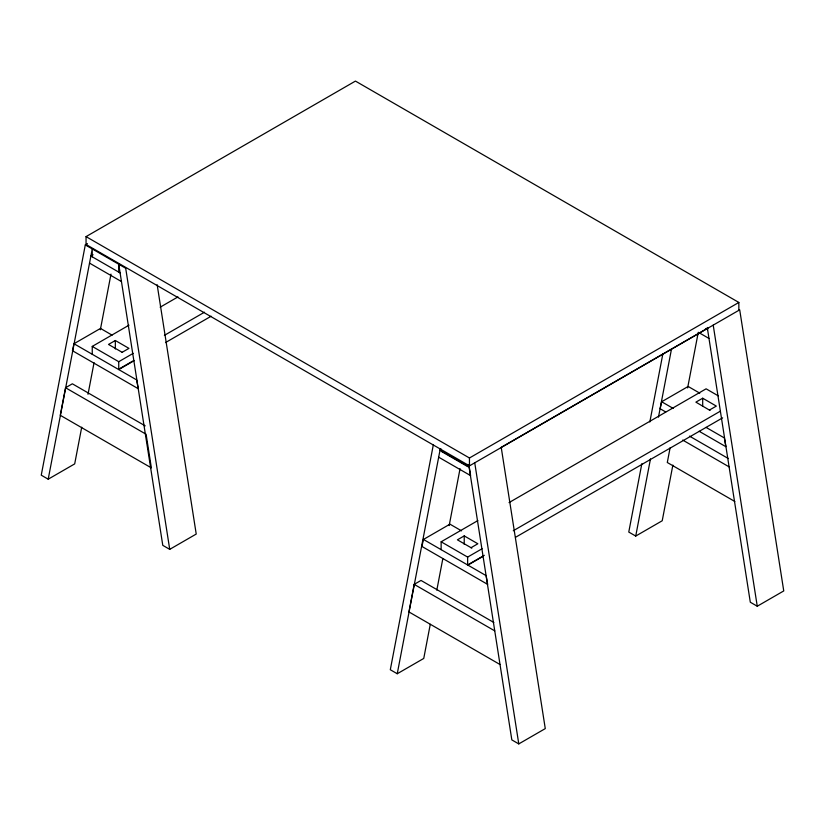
<?xml version="1.0" encoding="UTF-8"?>
<svg xmlns="http://www.w3.org/2000/svg" width="825" height="825" viewBox="0 0 825 825"><rect width="100%" height="100%" fill="white"/><g stroke="black" fill="none" stroke-linecap="round" stroke-linejoin="round"><path stroke-width="1.24" d="M87.502 243.653L85.295 244.922L41.25 475.179L48.201 479.191L74.693 463.887L81.716 427.206M65.536 387.74L60.266 415.284L151.367 467.888L146.097 434.249L65.536 387.74L72.352 383.8L145.19 425.855M48.201 479.191L92.245 248.933L92.245 256.802M88.007 394.309L94.05 362.68M100.341 329.783L110.993 274.127M433.383 444.541L390.308 669.735L397.248 673.747L423.751 658.443L430.279 624.288M493.845 622.483L421.008 580.439L414.191 584.368L408.922 611.923L500.022 664.517M397.248 673.747L440.323 448.552M436.817 590.133L442.86 558.504M449.161 525.607L460.051 468.683M641.84 463.733L628.774 532.053L635.724 536.064L662.217 520.761L672.87 465.104M649.832 421.988L662.898 353.667M635.724 536.064L650.482 458.896M658.474 417.141L671.54 348.831M670.117 447.789L667.301 462.505L734.838 501.497M687.627 387.925L698.28 332.269M73.982 343.736L72.445 350.718L138.198 388.678L136.661 379.923L73.982 343.736L100.485 328.433L112.076 335.136M423.462 539.457L421.915 546.439L487.668 584.399L486.131 575.644L423.462 539.457L449.955 524.164L461.546 530.857M699.755 393.154L688.163 386.461L661.66 401.754L660.124 408.736L665.703 411.953M707.262 327.473L750.307 602.219L757.257 606.231L783.75 590.927L739.705 309.829L469.456 465.857L86.047 244.489L86.047 236.62L355.441 81.087L738.849 302.455L738.849 310.313M93.091 254.75L90.884 256.018L120.089 272.889M92.245 354.276L92.245 346.407L128.978 325.194M160.153 307.199L177.963 296.918M122.141 352.306L128.958 348.377L115.335 340.508L108.518 344.438L122.337 352.419M92.245 346.407L118.738 361.701L133.207 353.347M164.381 335.352L204.466 312.211M119.501 368.744L132.753 361.092M134.32 360.577L118.738 369.569L118.738 361.701M165.495 342.581L211.138 316.222M118.738 272.106L118.738 264.237L162.783 545.346L169.723 549.357L196.226 534.053L157.162 284.749M86.047 236.62L469.456 457.988L738.849 302.455M501.188 447.377L708.262 327.824M441.138 549.667L441.138 541.798L477.871 520.585M509.046 502.59L706.107 388.823L718.245 395.835M471.034 547.697L477.85 543.768L464.228 535.899L457.411 539.828L471.807 548.14M709.51 410.015L716.327 406.086L702.694 398.217L695.887 402.146L710.016 410.438M441.138 541.798L467.631 557.092L482.109 548.738M513.274 530.743L720.349 411.19M484.327 555.318L467.631 564.96L467.631 557.092M515.501 537.322L722.638 417.842M467.878 565.104L483.326 556.184M468.786 465.156L511.83 739.901L518.781 743.913L545.273 728.609L501.239 447.501M705.458 328.515L707.613 329.763M699.064 332.712L708.974 338.436M661.66 401.754L673.262 408.447M706.076 427.402L724.34 437.941L725.876 446.696L699.126 431.258M689.514 436.136L728.403 458.587M682.698 440.065L729.362 467.012M85.295 244.922L125.689 268.249L169.723 549.357M440.034 450.079L469.239 466.94L470.601 475.613L438.673 457.184M89.523 263.123L121.45 281.562M414.191 584.368L494.752 630.877M713.212 325.122L757.257 606.231M474.736 462.804L518.781 743.913M702.694 398.217L702.694 406.086M469.456 457.988L469.456 465.857M467.796 464.413L467.796 466.661L441.293 451.358L441.293 449.109M464.228 535.899L464.228 544.366M115.335 340.508L115.335 348.975"/></g></svg>
